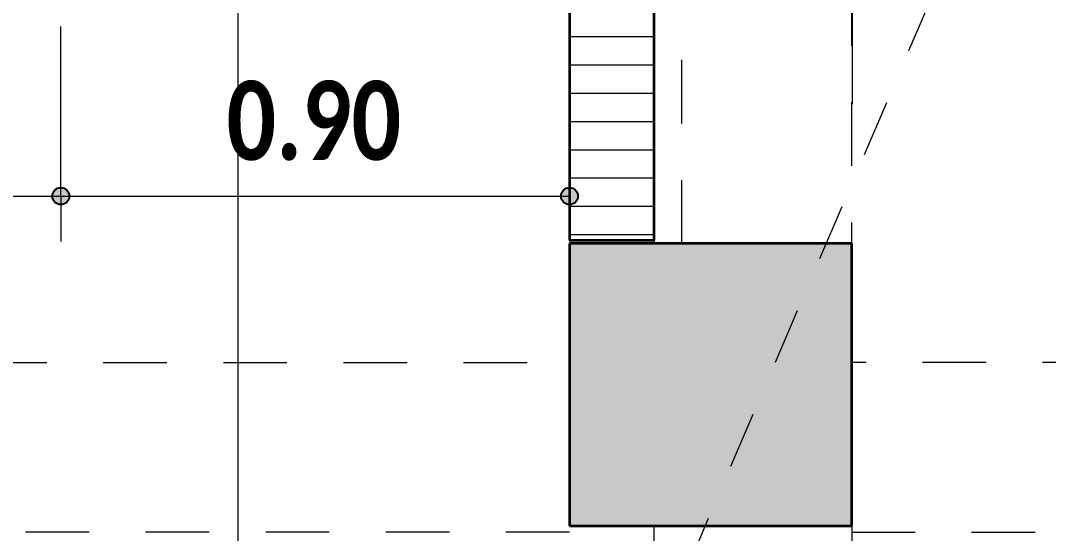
# Model space of a CAD drawing. Header units: metres. Extents: x -144 to 1000, y -717 to 29.
# Drawn here: x 228.627 to 230.446, y -571.437 to -570.53 of the extents above; entities that cross this region are included whole.
import ezdxf

# ---------------------------------------------------------------- set-up
doc = ezdxf.new("R2010")
doc.units = ezdxf.units.M
doc.linetypes.add('Basculante', pattern=[0.11625, 0.075, -0.04125])
doc.linetypes.add('basculante modificado', pattern=[0.18, 0.1125, -0.0675])
doc.layers.get('0').update_dxf_attribs({"color": 1})
for name, color, linetype, lineweight in [('A-ANNO-DIMS', 1, 'Continuous', 9), ('A-DETL', 1, 'Continuous', 9), ('A-DETL-THIN', 1, 'Continuous', 9), ('A-FLOR', 2, 'Continuous', 9), ('A-WALL', 4, 'Continuous', 9), ('S-COLS', 7, 'Continuous', 9)]:
    doc.layers.add(name, color=color, linetype=linetype, lineweight=lineweight)
doc.layers.add('A-WALL-PATT', color=7, linetype='Continuous', lineweight=35, true_color=0x9c9c9c)
doc.styles.add('Calibri_B_9', font='calibrib.ttf', dxfattribs={"width": 0.8, "height": 0.14})

# ---------------------------------------------------------------- blocks, each defined once
blk = doc.blocks.new('W')
at = {"layer": 'A-ANNO-DIMS', "lineweight": 25}
h = blk.add_hatch(color=256, dxfattribs=at)
edge = h.paths.add_edge_path()
edge.add_arc((226.199, -509.3225), 0.015, 0, 360)
h = blk.add_hatch(color=256, dxfattribs=at)
edge = h.paths.add_edge_path()
edge.add_arc((226.199, -509.3225), 0.015, 0, 360)
h = blk.add_hatch(color=256, dxfattribs=at)
edge = h.paths.add_edge_path()
edge.add_arc((227.099, -509.3225), 0.015, 0, 360)
at = {"layer": 'S-COLS', "true_color": 0x5b5b5b}
h = blk.add_hatch(color=251, dxfattribs=at)
h.paths.add_polyline_path([(227.5988, -509.9054), (227.5988, -509.4064), (227.0988, -509.4064), (227.0988, -509.9054), (227.249, -509.9054)])
h.paths.add_polyline_path([(219.399, -509.9054), (219.899, -509.9054), (219.899, -509.4065), (219.399, -509.4065)])
at = {"layer": 'A-ANNO-DIMS'}
for p, q in [((226.5128, -510.1064), (226.5128, -498.9064)), ((226.199, -509.3225), (226.199, -509.0225)), ((226.199, -509.3225), (226.199, -509.0225)), ((227.099, -509.3225), (227.099, -509.0225)), ((224.349, -509.3225), (226.199, -509.3225)), ((226.199, -509.3225), (226.199, -509.4025)), ((226.199, -509.3225), (227.099, -509.3225)), ((226.199, -509.3225), (226.199, -509.4025)), ((227.099, -509.3225), (227.099, -509.4025))]:
    blk.add_line(p, q, dxfattribs=at)
at = {"layer": 'A-ANNO-DIMS', "color": 118, "true_color": 0x00592d}
for p, q in [((227.099, -508.9242), (227.099, -509.1597)), ((227.099, -508.9242), (227.099, -509.1597)), ((227.599, -508.9242), (227.599, -509.1597)), ((227.599, -508.9242), (227.599, -509.1597))]:
    blk.add_line(p, q, dxfattribs=at)
at = {"layer": 'A-ANNO-DIMS', "lineweight": 25}
for centre in [(226.199, -509.3225), (226.199, -509.3225), (227.099, -509.3225)]:
    blk.add_circle(centre, 0.015, dxfattribs=at)
at = {"layer": 'A-DETL', "color": 9, "linetype": 'Basculante', "true_color": 0xc0c0c0}
blk.add_line((230.574, -502.3554), (227.2488, -510.1165), dxfattribs=at)
at = {"layer": 'A-DETL', "color": 7, "linetype": 'basculante modificado'}
for p, q in [((227.298, -509.4065), (227.298, -506.6065)), ((227.598, -506.6065), (227.598, -509.4065)), ((219.899, -509.6165), (227.099, -509.6165)), ((237.3988, -509.6165), (227.599, -509.6165)), ((227.099, -509.9165), (219.899, -509.9165)), ((227.598, -509.9165), (237.6988, -509.9165))]:
    blk.add_line(p, q, dxfattribs=at)
at = {"layer": 'A-DETL-THIN'}
for p, q in [((227.249, -506.6064), (227.249, -509.4064)), ((227.249, -509.4064), (227.5988, -509.4064)), ((227.5988, -509.4064), (227.5988, -510.015))]:
    blk.add_line(p, q, dxfattribs=at)
at = {"layer": 'A-FLOR'}
for p, q in [((227.249, -509.4064), (227.249, -509.4004)), ((227.249, -510.1064), (227.249, -509.9054))]:
    blk.add_line(p, q, dxfattribs=at)
at = {"layer": 'A-WALL', "lineweight": 35}
for p, q in [((227.099, -506.6064), (227.099, -509.4004)), ((227.249, -509.4004), (227.249, -508.9985)), ((227.099, -509.4004), (227.249, -509.4004))]:
    blk.add_line(p, q, dxfattribs=at)
at = {"layer": 'A-WALL-PATT', "color": 8, "lineweight": 5, "true_color": 0x727272}
for p, q in [((227.099, -509.0404), (227.249, -509.0404)), ((227.099, -509.0904), (227.249, -509.0904)), ((227.099, -509.1404), (227.249, -509.1404)), ((227.099, -509.1904), (227.249, -509.1904)), ((227.099, -509.2404), (227.249, -509.2404)), ((227.099, -509.2904), (227.249, -509.2904)), ((227.099, -509.3404), (227.249, -509.3404)), ((227.099, -509.3904), (227.249, -509.3904))]:
    blk.add_line(p, q, dxfattribs=at)
at = {"layer": 'S-COLS', "lineweight": 35}
for p, q in [((227.5988, -509.4064), (227.0988, -509.4064)), ((227.0988, -509.4064), (227.0988, -509.9054)), ((227.5988, -509.9054), (227.5988, -509.4064)), ((227.0988, -509.9054), (227.5988, -509.9054))]:
    blk.add_line(p, q, dxfattribs=at)
at = {"layer": 'A-ANNO-DIMS', "insert": (226.4923, -509.1185), "char_height": 0.14, "width": 0.376134, "attachment_point": 1, "line_spacing_factor": 1.158048, "style": 'Calibri_B_9'}
blk.add_mtext('0.90', dxfattribs=at)

msp = doc.modelspace()

# ---------------------------------------------------------------- block references
at = {"color": 3}
msp.add_blockref('W', (2.4994, -61.5176), dxfattribs=at)

doc.saveas('drawing.dxf')
